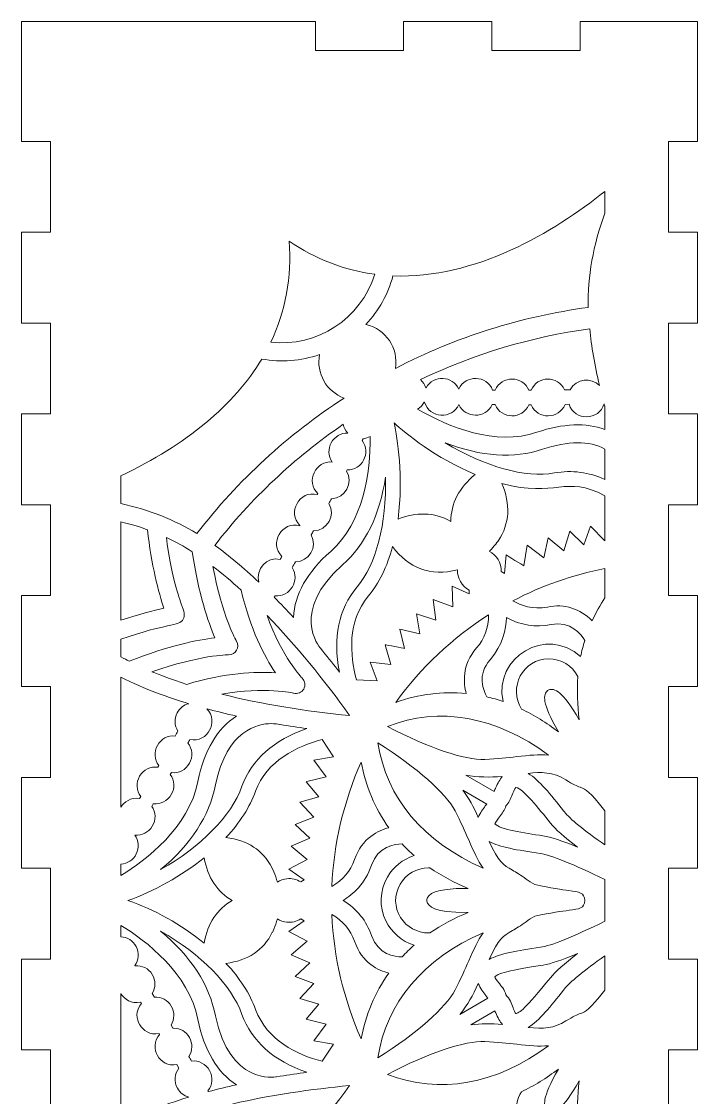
# Model space of a CAD drawing. Header units: inches. Extents: x 24 to 896, y 61 to 602.
# Drawn here: x 24.3 to 222.3, y 286.2 to 601.2 of the extents above; entities that cross this region are included whole.
import ezdxf

# ---------------------------------------------------------------- set-up
doc = ezdxf.new("R2010")
doc.units = ezdxf.units.IN
doc.header["$MEASUREMENT"] = 0
doc.layers.add('_U+0421_U+043B_U+043E_U+0439 1', color=7, linetype='Continuous')

# ---------------------------------------------------------------- blocks, each defined once
blk = doc.blocks.new('block 2')
at = {"layer": '_U+0421_U+043B_U+043E_U+0439 1', "lineweight": 0}
for points, knots in [([(222.29, 566.07), (222.29, 566.07), (222.29, 601.17), (222.29, 601.17), (210.01, 601.17), (200.3, 601.17), (187.94, 601.17), (187.94, 601.17), (187.94, 592.67), (187.94, 592.67), (187.94, 592.67), (162.08, 592.67), (162.08, 592.67), (162.08, 592.67), (162.08, 601.17), (162.08, 601.17), (162.08, 601.17), (136.22, 601.17), (136.22, 601.17), (136.22, 601.17), (136.22, 592.67), (136.22, 592.67), (136.22, 592.67), (110.36, 592.67), (110.36, 592.67), (110.36, 592.67), (110.36, 601.17), (110.36, 601.17), (110.36, 601.17), (24.29, 601.17), (24.29, 601.17), (24.29, 601.17), (24.29, 566.07), (24.29, 566.07), (24.29, 566.07), (32.78, 566.07), (32.78, 566.07), (32.78, 566.07), (32.78, 539.47), (32.78, 539.47), (32.78, 539.47), (24.29, 539.47), (24.29, 539.47), (24.29, 539.47), (24.29, 512.88), (24.29, 512.88), (24.29, 512.88), (32.78, 512.88), (32.78, 512.88), (32.78, 512.88), (32.78, 486.28), (32.78, 486.28), (32.78, 486.28), (24.29, 486.28), (24.29, 486.28), (24.29, 486.28), (24.29, 459.68), (24.29, 459.68), (24.29, 459.68), (32.78, 459.68), (32.78, 459.68), (32.78, 459.68), (32.78, 433.09), (32.78, 433.09), (32.78, 433.09), (24.29, 433.09), (24.29, 433.09), (24.29, 433.09), (24.29, 406.49), (24.29, 406.49), (24.29, 406.49), (32.78, 406.49), (32.78, 406.49), (32.78, 406.49), (32.78, 379.89), (32.78, 379.89), (32.78, 379.89), (24.29, 379.89), (24.29, 379.89), (24.29, 379.89), (24.29, 353.3), (24.29, 353.3), (24.29, 353.3), (32.78, 353.3), (32.78, 353.3), (32.78, 353.3), (32.78, 326.7), (32.78, 326.7), (32.78, 326.7), (24.29, 326.7), (24.29, 326.7), (24.29, 326.7), (24.29, 300.11), (24.29, 300.11), (24.29, 300.11), (32.78, 300.11), (32.78, 300.11), (32.78, 300.11), (32.78, 273.51), (32.78, 273.51), (32.78, 273.51), (24.29, 273.51), (24.29, 273.51), (24.29, 273.51), (24.29, 246.91), (24.29, 246.91), (24.29, 246.91), (32.78, 246.91), (32.78, 246.91), (32.78, 246.91), (32.78, 220.32), (32.78, 220.32), (32.78, 220.32), (24.29, 220.32), (24.29, 220.32), (24.29, 220.32), (24.29, 193.72), (24.29, 193.72), (24.29, 193.72), (32.78, 193.72), (32.78, 193.72), (32.78, 193.72), (32.78, 167.12), (32.78, 167.12), (32.78, 167.12), (24.29, 167.12), (24.29, 167.12), (24.29, 167.12), (24.29, 140.53), (24.29, 140.53), (24.29, 140.53), (32.78, 140.53), (32.78, 140.53), (32.78, 140.53), (32.78, 113.93), (32.78, 113.93), (32.78, 113.93), (24.29, 113.93), (24.29, 113.93), (24.29, 113.93), (24.29, 78.81), (24.29, 78.81), (36.58, 78.81), (46.25, 78.81), (58.64, 78.81), (58.64, 78.81), (58.64, 87.33), (58.64, 87.33), (58.64, 87.33), (84.5, 87.33), (84.5, 87.33), (84.5, 87.33), (84.5, 78.81), (84.5, 78.81), (84.5, 78.81), (110.36, 78.81), (110.36, 78.81), (110.36, 78.81), (110.36, 87.33), (110.36, 87.33), (110.36, 87.33), (136.22, 87.33), (136.22, 87.33), (136.22, 87.33), (136.22, 78.81), (136.22, 78.81), (136.22, 78.81), (162.08, 78.81), (162.08, 78.81), (162.08, 78.81), (162.08, 87.33), (162.08, 87.33), (162.08, 87.33), (187.94, 87.33), (187.94, 87.33), (187.94, 87.33), (187.94, 78.81), (187.94, 78.81), (200.2, 78.81), (210.05, 78.81), (222.29, 78.81), (222.29, 78.81), (222.29, 113.93), (222.29, 113.93), (222.29, 113.93), (213.79, 113.93), (213.79, 113.93), (213.79, 113.93), (213.79, 140.53), (213.79, 140.53), (213.79, 140.53), (222.29, 140.53), (222.29, 140.53), (222.29, 140.53), (222.29, 167.12), (222.29, 167.12), (222.29, 167.12), (213.79, 167.12), (213.79, 167.12), (213.79, 167.12), (213.79, 193.72), (213.79, 193.72), (213.79, 193.72), (222.29, 193.72), (222.29, 193.72), (222.29, 193.72), (222.29, 220.32), (222.29, 220.32), (222.29, 220.32), (213.79, 220.32), (213.79, 220.32), (213.79, 220.32), (213.79, 246.91), (213.79, 246.91), (213.79, 246.91), (222.29, 246.91), (222.29, 246.91), (222.29, 246.91), (222.29, 273.51), (222.29, 273.51), (222.29, 273.51), (213.79, 273.51), (213.79, 273.51), (213.79, 273.51), (213.79, 300.11), (213.79, 300.11), (213.79, 300.11), (222.29, 300.11), (222.29, 300.11), (222.29, 300.11), (222.29, 326.7), (222.29, 326.7), (222.29, 326.7), (213.79, 326.7), (213.79, 326.7), (213.79, 326.7), (213.79, 353.3), (213.79, 353.3), (213.79, 353.3), (222.29, 353.3), (222.29, 353.3), (222.29, 353.3), (222.29, 379.89), (222.29, 379.89), (222.29, 379.89), (213.79, 379.89), (213.79, 379.89), (213.79, 379.89), (213.79, 406.49), (213.79, 406.49), (213.79, 406.49), (222.29, 406.49), (222.29, 406.49), (222.29, 406.49), (222.29, 433.09), (222.29, 433.09), (222.29, 433.09), (213.79, 433.09), (213.79, 433.09), (213.79, 433.09), (213.79, 459.68), (213.79, 459.68), (213.79, 459.68), (222.29, 459.68), (222.29, 459.68), (222.29, 459.68), (222.29, 486.28), (222.29, 486.28), (222.29, 486.28), (213.79, 486.28), (213.79, 486.28), (213.79, 486.28), (213.79, 512.88), (213.79, 512.88), (213.79, 512.88), (222.29, 512.88), (222.29, 512.88), (222.29, 512.88), (222.29, 539.47), (222.29, 539.47), (222.29, 539.47), (213.79, 539.47), (213.79, 539.47), (213.79, 539.47), (213.79, 566.07), (213.79, 566.07), (213.79, 566.07), (222.29, 566.07), (222.29, 566.07), (222.29, 566.07), (222.29, 566.07), (222.29, 566.07)], [0, 0, 0, 0, 1, 1, 1, 2, 2, 2, 3, 3, 3, 4, 4, 4, 5, 5, 5, 6, 6, 6, 7, 7, 7, 8, 8, 8, 9, 9, 9, 10, 10, 10, 11, 11, 11, 12, 12, 12, 13, 13, 13, 14, 14, 14, 15, 15, 15, 16, 16, 16, 17, 17, 17, 18, 18, 18, 19, 19, 19, 20, 20, 20, 21, 21, 21, 22, 22, 22, 23, 23, 23, 24, 24, 24, 25, 25, 25, 26, 26, 26, 27, 27, 27, 28, 28, 28, 29, 29, 29, 30, 30, 30, 31, 31, 31, 32, 32, 32, 33, 33, 33, 34, 34, 34, 35, 35, 35, 36, 36, 36, 37, 37, 37, 38, 38, 38, 39, 39, 39, 40, 40, 40, 41, 41, 41, 42, 42, 42, 43, 43, 43, 44, 44, 44, 45, 45, 45, 46, 46, 46, 47, 47, 47, 48, 48, 48, 49, 49, 49, 50, 50, 50, 51, 51, 51, 52, 52, 52, 53, 53, 53, 54, 54, 54, 55, 55, 55, 56, 56, 56, 57, 57, 57, 58, 58, 58, 59, 59, 59, 60, 60, 60, 61, 61, 61, 62, 62, 62, 63, 63, 63, 64, 64, 64, 65, 65, 65, 66, 66, 66, 67, 67, 67, 68, 68, 68, 69, 69, 69, 70, 70, 70, 71, 71, 71, 72, 72, 72, 73, 73, 73, 74, 74, 74, 75, 75, 75, 76, 76, 76, 77, 77, 77, 78, 78, 78, 79, 79, 79, 80, 80, 80, 81, 81, 81, 82, 82, 82, 83, 83, 83, 84, 84, 84, 85, 85, 85, 86, 86, 86, 87, 87, 87, 88, 88, 88, 89, 89, 89, 90, 90, 90, 91, 91, 91, 92, 92, 92, 93, 93, 93, 94, 94, 94, 95, 95, 95, 96, 96, 96, 97, 97, 97, 97]), ([(195.17, 545.04), (191.72, 535.77), (190.09, 526.5), (190.31, 517.47), (170.5, 514.78), (151.5, 508.78), (133.8, 499.63), (134.79, 505.47), (131.03, 511.17), (125.18, 512.51), (128.94, 516.52), (131.67, 521.42), (133.1, 526.71), (157.23, 525.69), (180.14, 539.54), (195.17, 551.41), (195.17, 551.41), (195.17, 545.04), (195.17, 545.04)], [0, 0, 0, 0, 1, 1, 1, 2, 2, 2, 3, 3, 3, 4, 4, 4, 5, 5, 5, 6, 6, 6, 6]), ([(102.7, 536.85), (110.44, 531.61), (118.87, 528.36), (127.77, 527.17), (123.81, 514.23), (110.76, 505.71), (97.31, 507.28), (101.65, 516.38), (103.47, 526.32), (102.7, 536.85)], [0, 0, 0, 0, 1, 1, 1, 2, 2, 2, 3, 3, 3, 3]), ([(141.18, 496.32), (156.8, 503.82), (173.46, 508.83), (190.72, 511.22), (191.23, 506.11), (192.2, 500.53), (193.58, 494.63), (191.2, 497.06), (186.79, 496.69), (185.03, 493.38), (184.7, 493.37), (183.8, 493.35), (183.38, 493.34), (181.48, 497.58), (175.34, 497.51), (173.55, 493.21), (173.34, 493.21), (173.14, 493.21), (172.93, 493.21), (171.13, 497.54), (164.89, 497.58), (163.05, 493.26), (163.05, 493.26), (162.29, 493.27), (162.29, 493.27), (160.65, 497.66), (154.27, 497.85), (152.38, 493.55), (150.6, 497.51), (144.94, 497.82), (142.8, 493.94), (142.8, 493.94), (142.71, 493.94), (142.71, 493.94), (142.42, 494.86), (141.9, 495.68), (141.18, 496.32)], [0, 0, 0, 0, 1, 1, 1, 2, 2, 2, 3, 3, 3, 4, 4, 4, 5, 5, 5, 6, 6, 6, 7, 7, 7, 8, 8, 8, 9, 9, 9, 10, 10, 10, 11, 11, 11, 12, 12, 12, 12]), ([(53.42, 468.2), (72.69, 477.35), (86.57, 488.85), (94.66, 502.36), (100.33, 501.34), (106.17, 501.79), (111.58, 503.66), (110.52, 498.25), (113.64, 492.79), (118.78, 490.91), (102.25, 480.23), (87.75, 466.9), (75.67, 451.28), (69.06, 455.32), (61.58, 458.26), (53.42, 460.04), (53.42, 460.04), (53.42, 468.2), (53.42, 468.2)], [0, 0, 0, 0, 1, 1, 1, 2, 2, 2, 3, 3, 3, 4, 4, 4, 5, 5, 5, 6, 6, 6, 6]), ([(195.17, 481.71), (189.65, 483.77), (182.95, 483.5), (175.25, 480.92), (163.1, 476.84), (149.57, 482.32), (140.3, 487.71), (141.12, 488.19), (141.8, 488.88), (142.26, 489.71), (142.26, 489.71), (142.36, 489.71), (142.36, 489.71), (143.72, 484.99), (150.46, 484.62), (152.39, 489.02), (154.26, 484.92), (160.22, 484.87), (162.13, 489.02), (162.13, 489.02), (163.02, 489.01), (163.02, 489.01), (164.81, 484.67), (171.07, 484.61), (172.91, 488.96), (172.91, 488.96), (173.56, 488.96), (173.56, 488.96), (175.38, 484.59), (181.8, 484.68), (183.5, 489.09), (183.5, 489.09), (184.66, 489.11), (184.66, 489.11), (186.17, 484.2), (193.56, 484.23), (194.93, 489.29), (195.01, 488.98), (195.09, 488.68), (195.17, 488.38), (195.17, 488.38), (195.17, 481.71), (195.17, 481.71), (195.17, 481.71), (195.17, 481.71), (195.17, 481.71)], [0, 0, 0, 0, 1, 1, 1, 2, 2, 2, 3, 3, 3, 4, 4, 4, 5, 5, 5, 6, 6, 6, 7, 7, 7, 8, 8, 8, 9, 9, 9, 10, 10, 10, 11, 11, 11, 12, 12, 12, 13, 13, 13, 14, 14, 14, 15, 15, 15, 15]), ([(115.31, 472.19), (110.5, 472.76), (107.36, 466.42), (111.08, 462.96), (111.08, 462.96), (110.92, 462.67), (110.92, 462.67), (105.76, 464.05), (101.98, 457.34), (105.85, 453.64), (105.85, 453.64), (105.79, 453.53), (105.79, 453.53), (100.62, 455.05), (96.68, 448.31), (100.56, 444.56), (100.53, 444.51), (100.15, 443.86), (100.06, 443.71), (96.06, 444.59), (92.85, 440.68), (93.77, 437.07), (89.33, 441.23), (85, 444.84), (80.88, 447.8), (91.56, 461.54), (104.23, 473.46), (118.53, 483.24), (118.73, 482.28), (119.2, 481.41), (119.9, 480.68), (115.62, 480.92), (112.72, 475.73), (115.31, 472.19)], [0, 0, 0, 0, 1, 1, 1, 2, 2, 2, 3, 3, 3, 4, 4, 4, 5, 5, 5, 6, 6, 6, 7, 7, 7, 8, 8, 8, 9, 9, 9, 10, 10, 10, 11, 11, 11, 11]), ([(150.07, 454.79), (145.23, 457.65), (139.74, 457.5), (134.57, 455.5), (136.22, 467.99), (134.38, 479.08), (133.41, 483.65), (136.88, 480.53), (145.57, 473.38), (157.2, 468.57), (152.48, 464.75), (150.02, 460), (150.07, 454.79)], [0, 0, 0, 0, 1, 1, 1, 2, 2, 2, 3, 3, 3, 4, 4, 4, 4]), ([(114.85, 446.05), (107.91, 439.92), (104.24, 433.41), (103.96, 426.71), (102.05, 428.79), (100.15, 430.78), (98.32, 432.63), (98.32, 432.63), (98.59, 433.07), (98.59, 433.07), (102.98, 432.67), (105.95, 437.57), (103.57, 441.29), (103.88, 441.83), (104.21, 442.38), (104.54, 442.94), (108.53, 443.02), (111.05, 447.35), (109.16, 450.86), (109.38, 451.26), (109.61, 451.65), (109.84, 452.05), (113.87, 452.16), (116.36, 456.59), (114.35, 460.09), (114.6, 460.54), (114.85, 460.99), (115.1, 461.44), (119.15, 461.6), (121.56, 466.09), (119.47, 469.56), (119.47, 469.56), (119.65, 469.9), (119.65, 469.9), (124.02, 469.75), (126.76, 474.9), (124.05, 478.48), (124.05, 478.48), (124.33, 479.04), (124.33, 479.04), (125.07, 479.11), (125.8, 479.34), (126.44, 479.71), (126.47, 468.99), (124.46, 454.53), (114.85, 446.05)], [0, 0, 0, 0, 1, 1, 1, 2, 2, 2, 3, 3, 3, 4, 4, 4, 5, 5, 5, 6, 6, 6, 7, 7, 7, 8, 8, 8, 9, 9, 9, 10, 10, 10, 11, 11, 11, 12, 12, 12, 13, 13, 13, 14, 14, 14, 15, 15, 15, 15]), ([(195.17, 467.13), (190.5, 469.18), (185.53, 469.92), (180.42, 469.02), (171.79, 467.52), (160.18, 470.73), (148.37, 477.87), (158.89, 473.77), (168.49, 473.11), (176.92, 475.94), (184.39, 478.45), (190.53, 478.47), (195.17, 476.01), (195.17, 476.01), (195.17, 467.13), (195.17, 467.13)], [0, 0, 0, 0, 1, 1, 1, 2, 2, 2, 3, 3, 3, 4, 4, 4, 5, 5, 5, 5]), ([(122.57, 435.62), (117.16, 429.17), (115.43, 420.8), (117.42, 410.73), (115.87, 412.72), (114.3, 414.67), (112.52, 416.84), (112.52, 416.84), (112.56, 416.87), (112.56, 416.87), (112.56, 416.87), (111.83, 417.72), (111.83, 417.72), (111.46, 418.15), (102.92, 428.51), (118.33, 442.11), (125, 448), (129.23, 456.64), (130.93, 467.82), (131.22, 454.02), (128.2, 442.34), (122.57, 435.62)], [0, 0, 0, 0, 1, 1, 1, 2, 2, 2, 3, 3, 3, 4, 4, 4, 5, 5, 5, 6, 6, 6, 7, 7, 7, 7]), ([(195.17, 449.14), (195.17, 449.14), (195.15, 449.09), (195.15, 449.09), (195.15, 449.09), (190.97, 453.46), (190.97, 453.46), (190.97, 453.46), (189.05, 447.97), (189.05, 447.97), (189.05, 447.97), (184.87, 451.99), (184.87, 451.99), (184.87, 451.99), (183.11, 446.22), (183.11, 446.22), (183.11, 446.22), (178.55, 449.98), (178.55, 449.98), (178.55, 449.98), (177.26, 444.2), (177.26, 444.2), (177.26, 444.2), (172.45, 447.82), (172.45, 447.82), (172.45, 447.82), (171.39, 441.81), (171.39, 441.81), (171.1, 441.99), (166.51, 444.84), (166.24, 445.01), (166.24, 445.01), (165.77, 439.56), (165.77, 439.56), (165.77, 439.56), (164.78, 440.12), (164.78, 440.12), (164.88, 442.71), (163.45, 444.93), (161.33, 446.04), (161.81, 446.52), (163.78, 448.74), (163.99, 449.25), (163.99, 449.25), (163.99, 449.25), (163.99, 449.25), (167.27, 454.16), (167.61, 459.92), (164.98, 465.91), (180.97, 461.61), (183.54, 468.59), (195.17, 462.33), (195.17, 462.33), (195.17, 449.14), (195.17, 449.14), (195.17, 449.14), (195.17, 449.14), (195.17, 449.14)], [0, 0, 0, 0, 1, 1, 1, 2, 2, 2, 3, 3, 3, 4, 4, 4, 5, 5, 5, 6, 6, 6, 7, 7, 7, 8, 8, 8, 9, 9, 9, 10, 10, 10, 11, 11, 11, 12, 12, 12, 13, 13, 13, 14, 14, 14, 15, 15, 15, 16, 16, 16, 17, 17, 17, 18, 18, 18, 19, 19, 19, 19]), ([(53.42, 454.65), (57.28, 453.76), (59.71, 452.92), (61.21, 452.35), (62.21, 442.31), (64.58, 433.72), (65.93, 429.41), (63.07, 428.77), (58.62, 427.65), (53.42, 425.87), (53.42, 425.87), (53.42, 454.65), (53.42, 454.65)], [0, 0, 0, 0, 1, 1, 1, 2, 2, 2, 3, 3, 3, 4, 4, 4, 4]), ([(53.42, 420.3), (66.7, 425.09), (70.46, 424), (71.69, 426.18), (72.29, 427.24), (71.89, 428.4), (71.09, 430.69), (70.02, 433.77), (68.04, 439.48), (66.75, 450.09), (69.43, 448.87), (71.77, 447.58), (74.29, 445.95), (76.19, 433.48), (78.95, 425.38), (80.95, 420.74), (75.93, 420.16), (67.54, 418.49), (55.78, 413.9), (55.06, 414.27), (54.43, 414.6), (53.42, 415.18), (53.42, 415.18), (53.42, 420.3), (53.42, 420.3)], [0, 0, 0, 0, 1, 1, 1, 2, 2, 2, 3, 3, 3, 4, 4, 4, 5, 5, 5, 6, 6, 6, 7, 7, 7, 8, 8, 8, 8]), ([(152.02, 440.66), (151.91, 438.24), (153.16, 435.9), (155.42, 434.72), (155.42, 434.72), (155.41, 433.58), (155.41, 433.58), (155.41, 433.58), (150.45, 435.9), (150.45, 435.9), (150.45, 435.9), (150.65, 429.84), (150.65, 429.84), (150.65, 429.84), (144.91, 431.93), (144.91, 431.93), (144.91, 431.93), (145.64, 425.94), (145.64, 425.94), (145.64, 425.94), (139.99, 427.72), (139.99, 427.72), (139.99, 427.72), (140.97, 421.89), (140.97, 421.89), (140.97, 421.89), (135.09, 423.25), (135.09, 423.25), (135.09, 423.25), (136.49, 417.62), (136.49, 417.62), (136.16, 417.68), (131.09, 418.64), (130.78, 418.7), (130.78, 418.7), (132.47, 412.9), (132.47, 412.9), (132.47, 412.9), (126.44, 413.58), (126.44, 413.58), (126.44, 413.58), (128.48, 408.1), (128.48, 408.1), (128.48, 408.1), (122.41, 408.45), (122.41, 408.45), (120.46, 415.75), (119.66, 425.53), (125.83, 432.89), (128.98, 436.66), (131.39, 441.55), (132.98, 447.44), (137.58, 441.17), (144.04, 438.53), (152.02, 440.66)], [0, 0, 0, 0, 1, 1, 1, 2, 2, 2, 3, 3, 3, 4, 4, 4, 5, 5, 5, 6, 6, 6, 7, 7, 7, 8, 8, 8, 9, 9, 9, 10, 10, 10, 11, 11, 11, 12, 12, 12, 13, 13, 13, 14, 14, 14, 15, 15, 15, 16, 16, 16, 17, 17, 17, 18, 18, 18, 18]), ([(87.26, 419.75), (87.1, 420.03), (83.18, 426.84), (80.35, 441.65), (83.07, 439.57), (85.77, 437.29), (88.62, 434.68), (91.24, 423.28), (95.49, 415.27), (98.65, 410.52), (92.96, 410.87), (83.89, 410.56), (72.71, 407.12), (68.1, 408.58), (64.44, 410.01), (62.51, 410.79), (76.62, 415.71), (84.6, 415.77), (84.93, 415.77), (86.02, 415.77), (86.82, 416.28), (87.29, 417.08), (87.77, 417.9), (87.76, 418.93), (87.26, 419.75)], [0, 0, 0, 0, 1, 1, 1, 2, 2, 2, 3, 3, 3, 4, 4, 4, 5, 5, 5, 6, 6, 6, 7, 7, 7, 8, 8, 8, 8]), ([(195.17, 432.44), (193.78, 430.35), (192.52, 428.09), (191.45, 425.71), (187.93, 429.28), (183.37, 430.77), (178.35, 429.76), (174.04, 428.89), (170.5, 430.24), (168.23, 431.58), (176.68, 436.01), (185.75, 439.18), (195.17, 441.01), (195.17, 441.01), (195.17, 432.44), (195.17, 432.44), (195.17, 432.44), (195.17, 432.44), (195.17, 432.44)], [0, 0, 0, 0, 1, 1, 1, 2, 2, 2, 3, 3, 3, 4, 4, 4, 5, 5, 5, 6, 6, 6, 6]), ([(104, 404.51), (105.15, 404.21), (106.33, 404.7), (106.94, 405.74), (107.54, 406.78), (107.37, 408.05), (106.53, 408.9), (106.47, 408.96), (100.61, 414.99), (96.24, 427.25), (104.63, 418.55), (112.96, 408.45), (120.38, 397.98), (107.64, 399.17), (94.38, 401.39), (82.94, 404.24), (95.67, 406.56), (103.92, 404.53), (104, 404.51)], [0, 0, 0, 0, 1, 1, 1, 2, 2, 2, 3, 3, 3, 4, 4, 4, 5, 5, 5, 6, 6, 6, 6]), ([(157.6, 417.78), (153.17, 412.75), (153.76, 407.32), (154.56, 404.42), (147.58, 405.1), (140.63, 404.24), (133.89, 401.85), (141.21, 411.96), (150.6, 420.81), (161.09, 427.46), (161.13, 423.71), (159.96, 420.46), (157.6, 417.78)], [0, 0, 0, 0, 1, 1, 1, 2, 2, 2, 3, 3, 3, 4, 4, 4, 4]), ([(165.34, 402.1), (163.78, 402.63), (162.19, 403.08), (160.61, 403.44), (159.57, 405.27), (157.66, 409.9), (161.55, 414.31), (165.29, 418.57), (166.22, 423.33), (166.32, 426.64), (170.45, 424.42), (174.97, 423.72), (179.39, 424.61), (185.14, 425.76), (188.19, 421.8), (189.27, 419.98), (188.79, 418.42), (188.39, 416.82), (188.07, 415.23), (178.08, 424.36), (162.5, 415.11), (165.34, 402.1)], [0, 0, 0, 0, 1, 1, 1, 2, 2, 2, 3, 3, 3, 4, 4, 4, 5, 5, 5, 6, 6, 6, 7, 7, 7, 7]), ([(181.56, 393.2), (178.06, 395.89), (174.44, 398.14), (170.78, 399.87), (166.81, 406.09), (171.06, 414.59), (178.73, 414.59), (182.28, 414.59), (185.63, 412.55), (187.27, 409.39), (186.95, 405.36), (187.08, 401.1), (187.66, 396.73), (182.66, 405.4), (180.37, 406.05), (178.78, 405.51), (178.78, 405.51), (178.59, 405.45), (178.59, 405.45), (178.59, 405.45), (178.39, 405.29), (178.39, 405.29), (177.13, 404.18), (176.55, 401.87), (181.56, 393.2)], [0, 0, 0, 0, 1, 1, 1, 2, 2, 2, 3, 3, 3, 4, 4, 4, 5, 5, 5, 6, 6, 6, 7, 7, 7, 8, 8, 8, 8]), ([(53.42, 409.21), (60.23, 405.71), (67.88, 403.09), (73.27, 401.46), (71.84, 401.09), (70.64, 400.13), (69.92, 398.78), (69, 397.05), (69.06, 395.05), (70.1, 393.42), (69.84, 392.95), (69.58, 392.47), (69.31, 391.98), (67.17, 392.21), (65.17, 391.17), (64.1, 389.26), (63.02, 387.33), (63.18, 385.09), (64.5, 383.38), (64.5, 383.38), (64.2, 382.86), (64.2, 382.86), (62.03, 383.16), (60.01, 382.15), (58.89, 380.23), (57.77, 378.31), (57.89, 376.04), (59.21, 374.3), (59.21, 374.3), (58.84, 373.67), (58.84, 373.67), (56.27, 374.12), (54.31, 372.61), (53.42, 371.16), (53.42, 371.16), (53.42, 409.21), (53.42, 409.21)], [0, 0, 0, 0, 1, 1, 1, 2, 2, 2, 3, 3, 3, 4, 4, 4, 5, 5, 5, 6, 6, 6, 7, 7, 7, 8, 8, 8, 9, 9, 9, 10, 10, 10, 11, 11, 11, 12, 12, 12, 12]), ([(169.36, 385.95), (166.69, 385.65), (163.67, 385.32), (160.01, 385.16), (154.03, 384.93), (143.64, 388.43), (131.47, 394.77), (146.58, 400.78), (163.32, 397.81), (178.68, 386.38), (175.86, 386.67), (172.97, 386.35), (169.36, 385.95)], [0, 0, 0, 0, 1, 1, 1, 2, 2, 2, 3, 3, 3, 4, 4, 4, 4]), ([(53.42, 354.51), (55.35, 354.6), (57.02, 355.69), (57.91, 357.46), (58.83, 359.29), (58.68, 361.38), (57.52, 362.99), (59.57, 362.8), (61.49, 363.75), (62.59, 365.55), (63.73, 367.41), (63.66, 369.65), (62.43, 371.4), (62.43, 371.4), (62.89, 372.18), (62.89, 372.18), (65.04, 371.91), (67.07, 372.92), (68.17, 374.82), (69.28, 376.72), (69.16, 378.96), (67.86, 380.7), (67.86, 380.7), (68.2, 381.29), (68.2, 381.29), (70.38, 381.03), (72.39, 382.06), (73.48, 384.01), (74.57, 385.96), (74.4, 388.23), (73.04, 389.94), (73.23, 390.29), (73.42, 390.63), (73.6, 390.97), (76.27, 390.37), (78.43, 391.91), (79.4, 393.72), (80.35, 395.49), (80.44, 398.08), (78.58, 399.95), (81.38, 399.2), (84.3, 398.49), (87.28, 397.83), (81.62, 394.23), (77.82, 387.8), (75.98, 378.72), (73.23, 365.12), (60.76, 355.66), (53.42, 351.17), (53.42, 351.17), (53.42, 354.51), (53.42, 354.51)], [0, 0, 0, 0, 1, 1, 1, 2, 2, 2, 3, 3, 3, 4, 4, 4, 5, 5, 5, 6, 6, 6, 7, 7, 7, 8, 8, 8, 9, 9, 9, 10, 10, 10, 11, 11, 11, 12, 12, 12, 13, 13, 13, 14, 14, 14, 15, 15, 15, 16, 16, 16, 17, 17, 17, 17]), ([(97.44, 395.62), (98.37, 395.62), (98.94, 395.52), (99.01, 395.51), (99.01, 395.51), (99.95, 395.36), (99.95, 395.36), (99.95, 395.36), (100.05, 395.36), (100.05, 395.36), (102.66, 394.92), (105.23, 394.53), (107.86, 394.16), (98.15, 390.85), (91.76, 385.17), (88.87, 377.26), (85.69, 368.54), (76.83, 359.5), (65.04, 352.89), (73.87, 360.18), (79.28, 368.52), (81.13, 377.68), (84.4, 393.87), (93.63, 395.62), (97.44, 395.62)], [0, 0, 0, 0, 1, 1, 1, 2, 2, 2, 3, 3, 3, 4, 4, 4, 5, 5, 5, 6, 6, 6, 7, 7, 7, 8, 8, 8, 8]), ([(113.5, 380.05), (113.5, 380.05), (107.82, 378.66), (107.82, 378.66), (107.82, 378.66), (107.63, 378.61), (107.63, 378.61), (107.63, 378.61), (111.42, 374.2), (111.42, 374.2), (111.42, 374.2), (105.84, 372.59), (105.84, 372.59), (105.84, 372.59), (109.96, 368.19), (109.96, 368.19), (109.96, 368.19), (104.43, 366.11), (104.43, 366.11), (104.43, 366.11), (108.79, 362.11), (108.79, 362.11), (108.79, 362.11), (103.24, 359.75), (103.24, 359.75), (103.24, 359.75), (107.92, 355.83), (107.92, 355.83), (107.92, 355.83), (102.57, 352.97), (102.57, 352.97), (102.57, 352.97), (107.06, 349.84), (107.06, 349.84), (107.06, 349.84), (106.08, 349.26), (106.08, 349.26), (104.86, 350.03), (103.46, 350.37), (102.02, 350.21), (101.04, 350.11), (100.07, 349.77), (99.23, 349.23), (98.95, 350.26), (98.6, 351.27), (98.19, 352.25), (98.19, 352.25), (97.66, 353.5), (97.66, 353.5), (97.66, 353.5), (97.61, 353.47), (97.61, 353.47), (95, 358.55), (90.48, 361.51), (84.18, 362.28), (88.26, 366.65), (91.18, 371.2), (92.86, 375.8), (96.15, 384.82), (105.03, 389.02), (112.32, 390.97), (112.32, 390.97), (115.66, 385.9), (115.66, 385.9), (115.66, 385.9), (109.89, 384.93), (109.89, 384.93), (109.89, 384.93), (113.5, 380.05), (113.5, 380.05)], [0, 0, 0, 0, 1, 1, 1, 2, 2, 2, 3, 3, 3, 4, 4, 4, 5, 5, 5, 6, 6, 6, 7, 7, 7, 8, 8, 8, 9, 9, 9, 10, 10, 10, 11, 11, 11, 12, 12, 12, 13, 13, 13, 14, 14, 14, 15, 15, 15, 16, 16, 16, 17, 17, 17, 18, 18, 18, 19, 19, 19, 20, 20, 20, 21, 21, 21, 22, 22, 22, 23, 23, 23, 23]), ([(155.29, 361.55), (156.74, 358.25), (157.9, 355.6), (159.55, 353.31), (142, 360.9), (131.07, 373.9), (128.71, 389.97), (140.14, 382.7), (148.57, 375.27), (151.29, 370.06), (152.98, 366.83), (154.2, 364.03), (155.29, 361.55)], [0, 0, 0, 0, 1, 1, 1, 2, 2, 2, 3, 3, 3, 4, 4, 4, 4]), ([(131.89, 365.15), (128.98, 364.39), (123.98, 362.19), (121.84, 355.83), (120.7, 352.45), (118.47, 349.81), (115.2, 347.98), (115.71, 360.38), (118.68, 372.94), (123.78, 384.33), (125.07, 377.31), (127.8, 370.86), (131.89, 365.15)], [0, 0, 0, 0, 1, 1, 1, 2, 2, 2, 3, 3, 3, 4, 4, 4, 4]), ([(195.17, 360.09), (189, 364.42), (184.9, 367.75), (183.32, 369.75), (183.32, 369.75), (183.08, 370.05), (183.08, 370.05), (183.08, 370.05), (183.08, 370.06), (183.08, 370.06), (179.25, 374.88), (175.93, 379.07), (172.71, 381.05), (176.36, 381.46), (179.96, 381.55), (183.77, 379.13), (185.79, 377.85), (186.99, 377.37), (187.96, 376.99), (189.71, 376.29), (190.5, 375.98), (195.17, 370.13), (195.17, 370.13), (195.17, 360.09), (195.17, 360.09), (195.17, 360.09), (195.17, 360.09), (195.17, 360.09)], [0, 0, 0, 0, 1, 1, 1, 2, 2, 2, 3, 3, 3, 4, 4, 4, 5, 5, 5, 6, 6, 6, 7, 7, 7, 8, 8, 8, 9, 9, 9, 9]), ([(154.45, 380.51), (157.93, 379.95), (161.36, 379.84), (165.13, 380.15), (164.41, 379.3), (163.77, 378.19), (163.17, 376.77), (163.08, 376.57), (162.89, 376.11), (162.71, 375.74), (162.71, 375.74), (154.45, 380.51), (154.45, 380.51)], [0, 0, 0, 0, 1, 1, 1, 2, 2, 2, 3, 3, 3, 4, 4, 4, 4]), ([(153.6, 376.09), (153.6, 376.09), (160.55, 372.08), (160.55, 372.08), (160.4, 371.87), (160.25, 371.67), (160.15, 371.54), (160.15, 371.54), (160.13, 371.51), (160.13, 371.51), (159.48, 370.64), (158.6, 369.48), (158.08, 368.18), (156.66, 371.28), (155.37, 373.74), (153.6, 376.09)], [0, 0, 0, 0, 1, 1, 1, 2, 2, 2, 3, 3, 3, 4, 4, 4, 5, 5, 5, 5]), ([(164.32, 368.35), (165.08, 369.35), (165.85, 370.38), (166.2, 371.52), (167.01, 372.39), (167.52, 373.58), (168.01, 374.74), (168.22, 375.24), (168.77, 376.53), (169.13, 376.96), (171.31, 376.45), (175.68, 370.93), (179.21, 366.49), (180.58, 364.75), (183.27, 362.37), (187.19, 359.4), (182.66, 361.32), (179.24, 362.45), (177.04, 362.78), (171.44, 363.61), (164.49, 364.63), (162.95, 366.26), (163.14, 366.79), (163.96, 367.88), (164.32, 368.35)], [0, 0, 0, 0, 1, 1, 1, 2, 2, 2, 3, 3, 3, 4, 4, 4, 5, 5, 5, 6, 6, 6, 7, 7, 7, 8, 8, 8, 8]), ([(131.49, 350.7), (129.17, 346.69), (129.01, 342.02), (131.02, 337.88), (132.69, 334.48), (135.69, 331.88), (139.29, 330.73), (138.06, 329.66), (136.88, 328.51), (135.76, 327.31), (133.65, 327.32), (128.7, 327.98), (126.82, 333.55), (125.38, 337.83), (122.51, 341.39), (118.53, 343.86), (121.35, 345.6), (125.01, 348.79), (126.82, 354.16), (128.68, 359.69), (133.65, 360.37), (135.77, 360.4), (136.88, 359.21), (138.06, 358.06), (139.29, 356.98), (135.99, 355.94), (133.23, 353.71), (131.49, 350.7)], [0, 0, 0, 0, 1, 1, 1, 2, 2, 2, 3, 3, 3, 4, 4, 4, 5, 5, 5, 6, 6, 6, 7, 7, 7, 8, 8, 8, 9, 9, 9, 9]), ([(195.17, 337.76), (185.9, 333.22), (179.37, 330.59), (176.29, 330.13), (169.26, 329.09), (164.36, 328.27), (161.25, 326.6), (164.1, 332.69), (165.37, 333.43), (168.11, 335.02), (169.16, 335.64), (170.47, 336.4), (172.13, 337.61), (172.88, 338.17), (173.66, 338.74), (174.65, 339.22), (179.45, 340.29), (182.58, 340.69), (184.66, 340.96), (187.62, 341.34), (189.25, 341.55), (189.25, 343.86), (189.25, 346.16), (187.62, 346.37), (184.65, 346.75), (182.58, 347.02), (179.45, 347.42), (174.68, 348.48), (173.66, 348.97), (172.88, 349.55), (172.11, 350.11), (170.48, 351.31), (169.18, 352.07), (168.11, 352.69), (165.37, 354.28), (164.1, 355.02), (161.25, 361.11), (164.36, 359.44), (169.27, 358.62), (176.29, 357.58), (179.37, 357.12), (185.9, 354.49), (195.17, 349.95), (195.17, 349.95), (195.17, 337.76), (195.17, 337.76), (195.17, 337.76), (195.17, 337.76), (195.17, 337.76)], [0, 0, 0, 0, 1, 1, 1, 2, 2, 2, 3, 3, 3, 4, 4, 4, 5, 5, 5, 6, 6, 6, 7, 7, 7, 8, 8, 8, 9, 9, 9, 10, 10, 10, 11, 11, 11, 12, 12, 12, 13, 13, 13, 14, 14, 14, 15, 15, 15, 16, 16, 16, 16]), ([(77.77, 356.34), (78.82, 350.61), (81.66, 346.3), (86.01, 343.85), (81.66, 341.41), (78.82, 337.1), (77.77, 331.37), (71.12, 336.73), (63.02, 341.26), (55.46, 343.86), (63.02, 346.45), (71.12, 350.98), (77.77, 356.34)], [0, 0, 0, 0, 1, 1, 1, 2, 2, 2, 3, 3, 3, 4, 4, 4, 4]), ([(143.05, 343.63), (143.38, 341.99), (145.06, 340.33), (154.83, 340.33), (154.92, 340.33), (155.01, 340.33), (155.1, 340.33), (151.02, 338.65), (147.27, 336.64), (143.94, 334.33), (143.8, 334.33), (143.66, 334.33), (143.52, 334.33), (140.22, 334.33), (137.12, 336.03), (135.35, 338.84), (133.45, 341.85), (133.39, 345.49), (135.17, 348.57), (136.88, 351.54), (140.08, 353.39), (143.52, 353.39), (143.66, 353.39), (143.8, 353.38), (143.94, 353.38), (147.27, 351.08), (151.03, 349.06), (155.1, 347.38), (155.06, 347.38), (155.02, 347.38), (154.99, 347.38), (145.08, 347.38), (143.38, 345.71), (143.05, 344.08), (143.05, 344.08), (143, 343.86), (143, 343.86), (143, 343.86), (143.05, 343.63), (143.05, 343.63)], [0, 0, 0, 0, 1, 1, 1, 2, 2, 2, 3, 3, 3, 4, 4, 4, 5, 5, 5, 6, 6, 6, 7, 7, 7, 8, 8, 8, 9, 9, 9, 10, 10, 10, 11, 11, 11, 12, 12, 12, 13, 13, 13, 13]), ([(97.75, 334.52), (97.75, 334.52), (97.79, 334.5), (97.79, 334.5), (97.79, 334.5), (98.19, 335.46), (98.19, 335.46), (98.6, 336.44), (98.95, 337.45), (99.23, 338.48), (100.07, 337.94), (101.04, 337.6), (102.02, 337.5), (103.46, 337.35), (104.86, 337.68), (106.08, 338.45), (106.08, 338.45), (107.06, 337.88), (107.06, 337.88), (107.06, 337.88), (102.57, 334.75), (102.57, 334.75), (102.57, 334.75), (107.92, 331.89), (107.92, 331.89), (107.92, 331.89), (103.24, 327.96), (103.24, 327.96), (103.24, 327.96), (108.79, 325.6), (108.79, 325.6), (108.79, 325.6), (104.43, 321.6), (104.43, 321.6), (104.43, 321.6), (109.96, 319.53), (109.96, 319.53), (109.96, 319.53), (105.84, 315.12), (105.84, 315.12), (105.84, 315.12), (111.42, 313.51), (111.42, 313.51), (111.42, 313.51), (107.63, 309.1), (107.63, 309.1), (107.63, 309.1), (113.5, 307.67), (113.5, 307.67), (113.5, 307.67), (109.89, 302.79), (109.89, 302.79), (109.89, 302.79), (115.66, 301.82), (115.66, 301.82), (115.66, 301.82), (112.32, 296.75), (112.32, 296.75), (105.03, 298.7), (96.16, 302.89), (92.87, 311.92), (91.19, 316.52), (88.27, 321.07), (84.18, 325.43), (90.59, 326.22), (95.16, 329.27), (97.75, 334.52)], [0, 0, 0, 0, 1, 1, 1, 2, 2, 2, 3, 3, 3, 4, 4, 4, 5, 5, 5, 6, 6, 6, 7, 7, 7, 8, 8, 8, 9, 9, 9, 10, 10, 10, 11, 11, 11, 12, 12, 12, 13, 13, 13, 14, 14, 14, 15, 15, 15, 16, 16, 16, 17, 17, 17, 18, 18, 18, 19, 19, 19, 20, 20, 20, 21, 21, 21, 22, 22, 22, 22]), ([(115.2, 339.73), (118.47, 337.9), (120.7, 335.26), (121.84, 331.88), (123.98, 325.52), (128.98, 323.32), (131.89, 322.56), (127.81, 316.85), (125.08, 310.4), (123.78, 303.38), (118.68, 314.77), (115.72, 327.32), (115.2, 339.73)], [0, 0, 0, 0, 1, 1, 1, 2, 2, 2, 3, 3, 3, 4, 4, 4, 4]), ([(53.42, 336.55), (60.76, 332.05), (73.23, 322.59), (75.98, 308.99), (77.82, 299.91), (81.62, 293.48), (87.28, 289.88), (84.43, 289.25), (81.66, 288.58), (79.03, 287.88), (79.03, 287.88), (78.9, 288.13), (78.9, 288.13), (80.27, 289.83), (80.45, 292.1), (79.38, 294.05), (78.32, 295.98), (76.25, 297.07), (74.11, 296.81), (73.86, 297.27), (73.6, 297.74), (73.33, 298.21), (74.4, 299.89), (74.46, 302.01), (73.46, 303.75), (72.49, 305.44), (70.75, 306.45), (68.85, 306.45), (68.77, 306.45), (68.69, 306.45), (68.61, 306.45), (68.61, 306.45), (68.09, 307.35), (68.09, 307.35), (69.17, 309.05), (69.19, 311.18), (68.16, 312.93), (67.11, 314.7), (65.21, 315.7), (63.22, 315.55), (63.22, 315.55), (62.6, 316.58), (62.6, 316.58), (63.66, 318.31), (63.65, 320.45), (62.58, 322.19), (61.5, 323.93), (59.58, 324.89), (57.57, 324.72), (57.57, 324.72), (57.53, 324.77), (57.53, 324.77), (58.7, 326.43), (58.82, 328.57), (57.85, 330.38), (56.94, 332.06), (55.29, 333.11), (53.42, 333.2), (53.42, 333.2), (53.42, 336.55), (53.42, 336.55), (53.42, 336.55), (53.42, 336.55), (53.42, 336.55)], [0, 0, 0, 0, 1, 1, 1, 2, 2, 2, 3, 3, 3, 4, 4, 4, 5, 5, 5, 6, 6, 6, 7, 7, 7, 8, 8, 8, 9, 9, 9, 10, 10, 10, 11, 11, 11, 12, 12, 12, 13, 13, 13, 14, 14, 14, 15, 15, 15, 16, 16, 16, 17, 17, 17, 18, 18, 18, 19, 19, 19, 20, 20, 20, 21, 21, 21, 21]), ([(88.87, 310.46), (91.76, 302.55), (98.14, 296.86), (107.86, 293.55), (105.26, 293.19), (102.52, 292.77), (100.09, 292.36), (100.09, 292.36), (100.08, 292.41), (100.08, 292.41), (100.08, 292.41), (99.01, 292.21), (99.01, 292.21), (98.44, 292.1), (85.2, 289.9), (81.13, 310.03), (79.28, 319.19), (73.87, 327.53), (65.05, 334.82), (76.83, 328.21), (85.69, 319.17), (88.87, 310.46)], [0, 0, 0, 0, 1, 1, 1, 2, 2, 2, 3, 3, 3, 4, 4, 4, 5, 5, 5, 6, 6, 6, 7, 7, 7, 7]), ([(159.55, 334.4), (157.9, 332.12), (156.74, 329.47), (155.28, 326.14), (154.21, 323.68), (152.98, 320.89), (151.29, 317.65), (148.57, 312.45), (140.13, 305.01), (128.7, 297.73), (131.04, 313.81), (141.98, 326.81), (159.55, 334.4)], [0, 0, 0, 0, 1, 1, 1, 2, 2, 2, 3, 3, 3, 4, 4, 4, 4]), ([(169.15, 310.73), (169.13, 310.73), (169.12, 310.73), (169.1, 310.73), (168.89, 310.78), (168.43, 312.03), (168.27, 312.45), (167.83, 313.62), (167.29, 315.07), (166.2, 316.19), (165.77, 317.7), (164.79, 318.89), (164, 319.86), (163.72, 320.2), (162.88, 321.23), (162.94, 321.44), (163.16, 322), (165.28, 323.2), (177.06, 324.94), (179.26, 325.26), (182.66, 326.4), (187.19, 328.31), (183.27, 325.34), (180.58, 322.96), (179.21, 321.22), (172.01, 312.15), (169.81, 310.73), (169.15, 310.73)], [0, 0, 0, 0, 1, 1, 1, 2, 2, 2, 3, 3, 3, 4, 4, 4, 5, 5, 5, 6, 6, 6, 7, 7, 7, 8, 8, 8, 9, 9, 9, 9]), ([(195.17, 317.58), (190.49, 311.72), (189.71, 311.41), (188.02, 310.75), (187.1, 310.39), (185.84, 309.89), (183.77, 308.58), (180.32, 306.39), (177.07, 306.19), (172.71, 306.65), (175.92, 308.63), (179.37, 312.97), (183.01, 317.57), (183.01, 317.57), (183.32, 317.96), (183.32, 317.96), (184.9, 319.96), (189, 323.29), (195.17, 327.62), (195.17, 327.62), (195.17, 317.58), (195.17, 317.58), (195.17, 317.58), (195.17, 317.58), (195.17, 317.58)], [0, 0, 0, 0, 1, 1, 1, 2, 2, 2, 3, 3, 3, 4, 4, 4, 5, 5, 5, 6, 6, 6, 7, 7, 7, 8, 8, 8, 8]), ([(152.7, 310.49), (155, 313.28), (156.46, 315.97), (158.08, 319.51), (158.62, 318.16), (159.55, 316.95), (160.26, 316.03), (160.45, 315.78), (160.69, 315.47), (160.87, 315.21), (160.87, 315.21), (152.7, 310.49), (152.7, 310.49)], [0, 0, 0, 0, 1, 1, 1, 2, 2, 2, 3, 3, 3, 4, 4, 4, 4]), ([(53.42, 316.56), (53.42, 316.56), (53.43, 316.55), (53.43, 316.54), (54.38, 315.01), (56.43, 313.46), (59.13, 314.1), (59.13, 314.1), (59.4, 313.65), (59.4, 313.65), (57.56, 311.57), (57.98, 309.02), (58.91, 307.46), (59.83, 305.89), (61.87, 304.3), (64.59, 304.91), (64.59, 304.91), (64.75, 304.64), (64.75, 304.64), (62.97, 302.69), (63.15, 300.12), (64.13, 298.41), (65.11, 296.7), (67.23, 295.25), (69.81, 295.8), (69.81, 295.8), (70.4, 294.75), (70.4, 294.75), (69.07, 293.05), (68.9, 290.81), (69.96, 288.88), (70.68, 287.56), (71.88, 286.62), (73.28, 286.26), (65.67, 283.96), (58.99, 281.35), (53.42, 278.48), (53.42, 278.48), (53.42, 316.56), (53.42, 316.56), (53.42, 316.56), (53.42, 316.56), (53.42, 316.56)], [0, 0, 0, 0, 1, 1, 1, 2, 2, 2, 3, 3, 3, 4, 4, 4, 5, 5, 5, 6, 6, 6, 7, 7, 7, 8, 8, 8, 9, 9, 9, 10, 10, 10, 11, 11, 11, 12, 12, 12, 13, 13, 13, 14, 14, 14, 14]), ([(163.18, 310.92), (163.77, 309.53), (164.43, 308.4), (165.14, 307.55), (161.83, 307.84), (158.88, 307.81), (155.94, 307.45), (155.94, 307.45), (162.93, 311.49), (162.93, 311.49), (163.02, 311.29), (163.1, 311.09), (163.18, 310.92)], [0, 0, 0, 0, 1, 1, 1, 2, 2, 2, 3, 3, 3, 4, 4, 4, 4]), ([(131.47, 292.94), (143.53, 299.23), (154.19, 302.83), (160.01, 302.55), (163.67, 302.39), (166.69, 302.06), (169.37, 301.76), (172.97, 301.36), (175.86, 301.04), (178.68, 301.33), (163.33, 289.91), (146.59, 286.94), (131.47, 292.94)], [0, 0, 0, 0, 1, 1, 1, 2, 2, 2, 3, 3, 3, 4, 4, 4, 4]), ([(178.39, 282.42), (178.39, 282.42), (178.54, 282.29), (178.54, 282.29), (178.54, 282.29), (178.77, 282.2), (178.77, 282.2), (180.36, 281.66), (182.65, 282.3), (187.66, 290.99), (187.08, 286.61), (186.95, 282.35), (187.27, 278.32), (186.08, 276.03), (184.07, 274.34), (181.61, 273.57), (179.06, 272.77), (176.29, 273.06), (174.01, 274.35), (171.72, 275.7), (170.08, 277.96), (169.5, 280.56), (168.93, 283.08), (169.39, 285.67), (170.78, 287.84), (174.44, 289.57), (178.06, 291.82), (181.56, 294.5), (176.55, 285.84), (177.13, 283.53), (178.39, 282.42)], [0, 0, 0, 0, 1, 1, 1, 2, 2, 2, 3, 3, 3, 4, 4, 4, 5, 5, 5, 6, 6, 6, 7, 7, 7, 8, 8, 8, 9, 9, 9, 10, 10, 10, 10]), ([(120.22, 289.67), (120.22, 289.67), (120.34, 289.68), (120.34, 289.68), (112.97, 279.29), (104.67, 269.22), (96.28, 260.51), (100.63, 272.63), (106.47, 278.75), (106.53, 278.81), (107.37, 279.66), (107.54, 280.94), (106.93, 281.98), (106.46, 282.8), (105.61, 283.29), (104.68, 283.29), (104.45, 283.29), (104.22, 283.26), (104, 283.2), (103.65, 283.11), (95.6, 281.14), (82.91, 283.47), (97.57, 287.18), (109.6, 288.5), (120.22, 289.67)], [0, 0, 0, 0, 1, 1, 1, 2, 2, 2, 3, 3, 3, 4, 4, 4, 5, 5, 5, 6, 6, 6, 7, 7, 7, 8, 8, 8, 8])]:
    blk.add_open_spline(points, degree=3, knots=knots, dxfattribs=at)

msp = doc.modelspace()

# ---------------------------------------------------------------- block references
at = {"layer": '_U+0421_U+043B_U+043E_U+0439 1'}
msp.add_blockref('block 2', (0, 0), dxfattribs=at)

doc.saveas('drawing.dxf')
